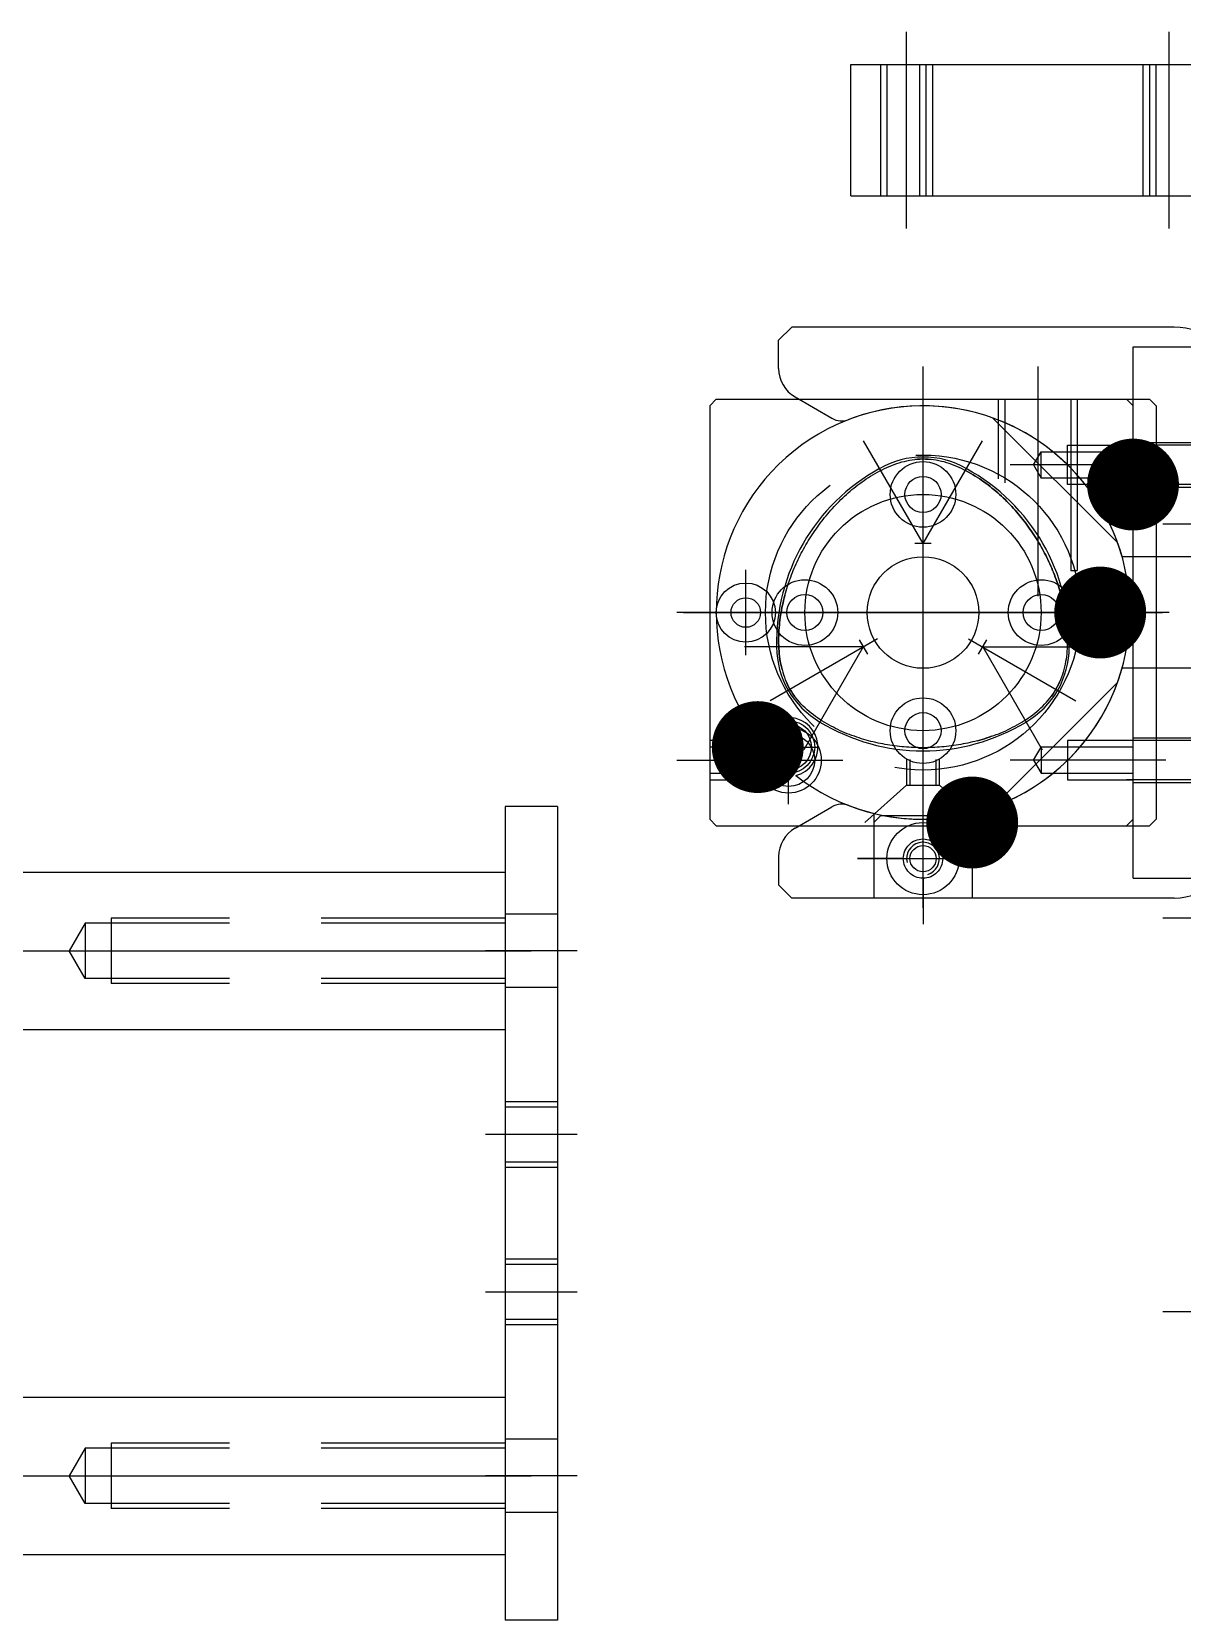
# Model space of a CAD drawing. Extents: x -1051 to 4465, y -5109 to -1481.
# Drawn here: x 646.6 to 821.9, y -3666.8 to -3424.7 of the extents above; entities that cross this region are included whole.
import ezdxf

# ---------------------------------------------------------------- set-up
doc = ezdxf.new("R2010")
doc.units = 0
doc.header["$LTSCALE"] = 14
doc.header["$MEASUREMENT"] = 0
for name, pattern in [('CENTER', [22, 20, -1, 0, -1]), ('CENTER3', [7, 4, -1, 1, -1]), ('DASHED', [4, 3, -1]), ('DASHED2', [3, 2, -1])]:
    doc.linetypes.add(name, pattern=pattern)
doc.layers.get('0').update_dxf_attribs({"color": 241, "linetype": 'CONTINUOUS'})
for name, color, linetype in [('081082', 9, 'CONTINUOUS'), ('081084', 4, 'CONTINUOUS'), ('334004', 5, 'CONTINUOUS'), ('44006', 8, 'CONTINUOUS'), ('54064A', 8, 'CONTINUOUS'), ('FB-P-27', 9, 'CONTINUOUS'), ('MJ05A-16X16', 7, 'CONTINUOUS'), ('ML05-A6', 7, 'CONTINUOUS'), ('MP02-7X45', 7, 'CONTINUOUS')]:
    doc.layers.add(name, color=color, linetype=linetype)
doc.styles.get("Standard").update_dxf_attribs({"font": 'romans.shx', "bigfont": 'chineset.shx'})

# ---------------------------------------------------------------- blocks, each defined once
blk = doc.blocks.new('PARTREF')
at = {"const_width": 0.5}
blk.add_lwpolyline([(-0.25, 0, 1), (0.25, 0, 1)], format="xyb", close=True, dxfattribs=at)
at = {"color": 2, "flags": 1}
for tag, p in [('TAG15', (5.594, -4.742)), ('TAG5', (-16.086, -4.95)), ('TAG10', (-5.651, -4.998)), ('TAG14', (5.594, -8.742)), ('TAG4', (-16.086, -8.95)), ('TAG9', (-5.651, -8.998)), ('TAG13', (5.594, -12.742)), ('TAG3', (-16.086, -12.95)), ('TAG8', (-5.651, -12.998)), ('TAG12', (5.594, -16.742)), ('TAG2', (-16.086, -16.95)), ('TAG7', (-5.651, -16.998)), ('TAG11', (5.594, -20.742)), ('TAG1', (-16.086, -20.95)), ('TAG6', (-5.651, -20.998))]:
    blk.add_attdef(tag, p, '', height=2.5, dxfattribs=at)

msp = doc.modelspace()

# ---------------------------------------------------------------- linework, layer by layer
at = {"layer": '081082', "linetype": 'CENTER'}
for p, q in [((782.36, -3550.7), (782.36, -3475.7)), ((782.36, -3505.2), (782.36, -3486.34)), ((783.61, -3502.7), (781.11, -3502.7)), ((755.36, -3519.7), (755.36, -3506.7)), ((809.36, -3519.7), (809.36, -3506.7)), ((819.86, -3513.2), (744.86, -3513.2)), ((775.43, -3517.2), (759.09, -3526.63)), ((772.64, -3517.37), (773.89, -3519.53)), ((791.45, -3518.45), (809.55, -3518.45)), ((791.45, -3518.45), (800.5, -3534.13))]:
    msp.add_line(p, q, dxfattribs=at)
at = {"layer": '081082', "linetype": 'CONTINUOUS'}
for p, q in [((782.36, -3502.7), (773.31, -3487.03)), ((782.36, -3502.7), (791.41, -3487.03)), ((773.26, -3518.45), (755.16, -3518.45)), ((773.26, -3518.45), (764.21, -3534.13)), ((789.28, -3517.2), (805.62, -3526.63)), ((790.82, -3519.53), (792.07, -3517.37))]:
    msp.add_line(p, q, dxfattribs=at)
for centre, radius in [((755.36, -3513.2), 4.5), ((809.36, -3513.2), 4.5), ((755.36, -3513.2), 2.25), ((809.36, -3513.2), 2.25)]:
    msp.add_circle(centre, radius, dxfattribs=at)
for centre, radius, start, end in [((782.36, -3513.2), 31.5, 232.0877, 217.9123), ((782.36, -3502.7), 13.2, 60, 120), ((790.25, -3517.76), 30.2, 118.6821, 181.3148), ((774.46, -3517.76), 30.2, 358.6821, 61.3148), ((773.26, -3518.45), 13.2, 180, 240), ((791.45, -3518.45), 13.2, 300, 0), ((761.86, -3533.7), 4.5, 284.7363, 165.2637), ((782.36, -3504.08), 30.2, 238.6821, 301.3148)]:
    msp.add_arc(centre, radius, start, end, dxfattribs=at)
at = {"layer": '081084', "linetype": 'CENTER'}
for p, q in [((761.86, -3538.37), (761.86, -3529.03)), ((757.18, -3533.7), (766.53, -3533.7))]:
    msp.add_line(p, q, dxfattribs=at)
at = {"layer": '081084', "linetype": 'CONTINUOUS'}
for radius in [4, 3.5]:
    msp.add_circle((761.86, -3533.7), radius, dxfattribs=at)
at = {"layer": '334004', "linetype": 'CONTINUOUS'}
for p, q in [((762.36, -3469.7), (760.36, -3471.7)), ((820.63, -3469.7), (762.36, -3469.7)), ((760.36, -3476.02), (760.36, -3471.7)), ((762.86, -3480.35), (768.48, -3483.59)), ((812, -3502.54), (793.02, -3483.56)), ((910.36, -3504.7), (812.69, -3504.7)), ((910.36, -3521.7), (812.69, -3521.7)), ((812, -3523.87), (793.02, -3542.84)), ((782.36, -3547.7), (782.36, -3540.7)), ((762.86, -3546.06), (768.48, -3542.81)), ((760.36, -3550.39), (760.36, -3554.7)), ((772.36, -3550.7), (792.36, -3550.7)), ((779.36, -3550.7), (772.36, -3550.7)), ((780.86, -3550.7), (783.86, -3550.7)), ((782.36, -3552.2), (782.36, -3549.2)), ((785.36, -3550.7), (792.36, -3550.7)), ((762.36, -3556.7), (760.36, -3554.7)), ((782.36, -3553.7), (782.36, -3560.7)), ((820.63, -3556.7), (762.36, -3556.7))]:
    msp.add_line(p, q, dxfattribs=at)
at = {"layer": '334004', "linetype": 'DASHED'}
for p, q in [((774.86, -3543.8), (774.86, -3556.7)), ((789.86, -3543.8), (789.86, -3556.7))]:
    msp.add_line(p, q, dxfattribs=at)
at = {"layer": '334004', "linetype": 'CONTINUOUS'}
msp.add_circle((782.36, -3550.7), 2, dxfattribs=at)
msp.add_circle((782.36, -3550.7), 2, dxfattribs=at)
for centre, radius, start, end in [((820.63, -3478.7), 9, 45, 90), ((765.36, -3476.02), 5, 180, 240), ((782.36, -3513.2), 31.5, 15.6548, 111.0173), ((769.98, -3481), 3, 240, 291.0173), ((782.36, -3513.2), 31.5, 248.9827, 344.3452), ((769.98, -3545.41), 3, 68.9827, 120), ((765.36, -3550.39), 5, 120, 180), ((782.36, -3550.7), 2.5, 286.8685, 193.4699), ((820.63, -3547.7), 9, 270, 315)]:
    msp.add_arc(centre, radius, start, end, dxfattribs=at)
at = {"layer": '44006', "linetype": 'CONTINUOUS'}
for p, q in [((814.36, -3553.7), (814.36, -3472.7)), ((814.36, -3472.7), (843.86, -3472.7)), ((823.36, -3487.7), (813.36, -3487.7)), ((814.36, -3487.3), (823.36, -3487.3)), ((823.36, -3493.7), (813.36, -3493.7)), ((814.36, -3494.1), (823.36, -3494.1)), ((823.36, -3532.7), (813.36, -3532.7)), ((814.36, -3532.3), (823.36, -3532.3)), ((823.36, -3538.7), (813.36, -3538.7)), ((814.36, -3539.1), (823.36, -3539.1)), ((814.36, -3553.7), (843.86, -3553.7)), ((818.91, -3619.7), (857.5, -3619.7))]:
    msp.add_line(p, q, dxfattribs=at)
at = {"layer": '44006', "linetype": 'CENTER'}
for p, q in [((818.91, -3499.7), (857.5, -3499.7)), ((818.91, -3559.7), (857.5, -3559.7))]:
    msp.add_line(p, q, dxfattribs=at)
at = {"layer": '54064A', "linetype": 'CENTER'}
for p, q in [((782.36, -3550.7), (782.36, -3475.7)), ((819.36, -3490.7), (795.64, -3490.7)), ((745.86, -3513.2), (818.86, -3513.2)), ((761.86, -3542.42), (761.86, -3528.98))]:
    msp.add_line(p, q, dxfattribs=at)
at = {"layer": '54064A', "linetype": 'CONTINUOUS'}
for p, q in [((799.86, -3475.7), (799.86, -3510.7)), ((782.36, -3549.7), (782.36, -3476.7)), ((749.86, -3481.7), (750.86, -3480.7)), ((749.86, -3481.7), (749.86, -3544.7)), ((750.86, -3480.7), (816.86, -3480.7)), ((794.86, -3493.42), (794.86, -3480.7)), ((805.86, -3480.7), (805.86, -3506.77)), ((813.36, -3480.7), (814.36, -3481.7)), ((814.36, -3544.7), (814.36, -3481.7)), ((816.86, -3480.7), (817.86, -3481.7)), ((817.86, -3481.7), (817.86, -3544.7)), ((804.36, -3487.7), (814.36, -3487.7)), ((799.2, -3490.7), (800.36, -3488.7)), ((799.2, -3490.7), (800.36, -3492.7)), ((814.36, -3493.7), (804.36, -3493.7)), ((795.39, -3496.52), (795.12, -3496.26)), ((795.64, -3496.79), (795.39, -3496.52)), ((795.9, -3497.06), (795.64, -3496.79)), ((796.15, -3497.33), (795.9, -3497.06)), ((796.39, -3497.61), (796.15, -3497.33)), ((796.64, -3497.89), (796.39, -3497.61)), ((796.88, -3498.17), (796.64, -3497.89)), ((797.11, -3498.45), (796.88, -3498.17)), ((796.88, -3498.17), (797.11, -3498.45)), ((796.88, -3498.17), (797.11, -3498.45)), ((797.34, -3498.73), (797.11, -3498.45)), ((797.11, -3498.45), (797.34, -3498.73)), ((797.11, -3498.45), (797.34, -3498.73)), ((797.57, -3499.02), (797.34, -3498.73)), ((797.34, -3498.73), (797.57, -3499.02)), ((797.34, -3498.73), (797.57, -3499.02)), ((797.79, -3499.3), (797.57, -3499.02)), ((797.57, -3499.02), (797.79, -3499.3)), ((797.57, -3499.02), (797.79, -3499.3)), ((798.01, -3499.59), (797.79, -3499.3)), ((797.79, -3499.3), (798.01, -3499.59)), ((797.79, -3499.3), (798.01, -3499.59)), ((798.23, -3499.88), (798.01, -3499.59)), ((798.01, -3499.59), (798.23, -3499.88)), ((798.01, -3499.59), (798.23, -3499.88)), ((798.44, -3500.18), (798.23, -3499.88)), ((798.23, -3499.88), (798.44, -3500.18)), ((798.23, -3499.88), (798.44, -3500.18)), ((798.65, -3500.47), (798.44, -3500.18)), ((798.44, -3500.18), (798.65, -3500.47)), ((798.44, -3500.18), (798.65, -3500.47)), ((798.85, -3500.77), (798.65, -3500.47)), ((798.65, -3500.47), (798.85, -3500.77)), ((798.65, -3500.47), (798.85, -3500.77)), ((799.06, -3501.07), (798.85, -3500.77)), ((798.85, -3500.77), (799.06, -3501.07)), ((798.85, -3500.77), (799.06, -3501.07)), ((799.25, -3501.37), (799.06, -3501.07)), ((799.06, -3501.07), (799.25, -3501.37)), ((799.06, -3501.07), (799.25, -3501.37)), ((799.45, -3501.67), (799.25, -3501.37)), ((799.25, -3501.37), (799.45, -3501.67)), ((799.25, -3501.37), (799.45, -3501.67)), ((799.64, -3501.98), (799.45, -3501.67)), ((799.45, -3501.67), (799.64, -3501.98)), ((799.45, -3501.67), (799.64, -3501.98)), ((799.83, -3502.28), (799.64, -3501.98)), ((799.64, -3501.98), (799.83, -3502.28)), ((799.64, -3501.98), (799.83, -3502.28)), ((800.01, -3502.59), (799.83, -3502.28)), ((799.83, -3502.28), (800.01, -3502.59)), ((799.83, -3502.28), (800.01, -3502.59)), ((800.2, -3502.9), (800.01, -3502.59)), ((800.01, -3502.59), (800.2, -3502.9)), ((800.01, -3502.59), (800.2, -3502.9)), ((800.37, -3503.21), (800.2, -3502.9)), ((800.2, -3502.9), (800.37, -3503.21)), ((800.2, -3502.9), (800.37, -3503.21)), ((800.55, -3503.53), (800.37, -3503.21)), ((800.37, -3503.21), (800.55, -3503.53)), ((800.37, -3503.21), (800.55, -3503.53)), ((800.72, -3503.84), (800.55, -3503.53)), ((800.55, -3503.53), (800.72, -3503.84)), ((800.55, -3503.53), (800.72, -3503.84)), ((800.89, -3504.16), (800.72, -3503.84)), ((800.72, -3503.84), (800.89, -3504.16)), ((800.72, -3503.84), (800.89, -3504.16)), ((801.05, -3504.48), (800.89, -3504.16)), ((800.89, -3504.16), (801.05, -3504.48)), ((800.89, -3504.16), (801.05, -3504.48)), ((801.21, -3504.81), (801.05, -3504.48)), ((801.05, -3504.48), (801.21, -3504.81)), ((801.05, -3504.48), (801.21, -3504.81)), ((801.37, -3505.13), (801.21, -3504.81)), ((801.21, -3504.81), (801.37, -3505.13)), ((801.21, -3504.81), (801.37, -3505.13)), ((801.53, -3505.46), (801.37, -3505.13)), ((801.37, -3505.13), (801.53, -3505.46)), ((801.37, -3505.13), (801.53, -3505.46)), ((801.68, -3505.78), (801.53, -3505.46)), ((801.53, -3505.46), (801.68, -3505.78)), ((801.53, -3505.46), (801.68, -3505.78)), ((801.82, -3506.12), (801.68, -3505.78)), ((801.68, -3505.78), (801.82, -3506.12)), ((801.68, -3505.78), (801.82, -3506.12)), ((801.97, -3506.45), (801.82, -3506.12)), ((801.82, -3506.12), (801.97, -3506.45)), ((801.82, -3506.12), (801.97, -3506.45)), ((802.11, -3506.78), (801.97, -3506.45)), ((801.97, -3506.45), (802.11, -3506.78)), ((801.97, -3506.45), (802.11, -3506.78)), ((802.11, -3506.78), (802.25, -3507.12)), ((802.11, -3506.78), (802.25, -3507.12)), ((802.38, -3507.46), (802.25, -3507.12)), ((802.25, -3507.12), (802.38, -3507.46)), ((804.86, -3506.77), (805.86, -3506.77)), ((802.51, -3507.8), (802.38, -3507.46)), ((802.38, -3507.46), (802.51, -3507.8)), ((802.64, -3508.14), (802.51, -3507.8)), ((802.51, -3507.8), (802.64, -3508.14)), ((802.64, -3508.14), (802.76, -3508.49)), ((802.76, -3508.49), (802.88, -3508.84)), ((802.88, -3508.84), (802.99, -3509.19)), ((802.99, -3509.19), (803.1, -3509.54)), ((803.1, -3509.54), (803.21, -3509.9)), ((803.21, -3509.9), (803.31, -3510.26)), ((803.31, -3510.26), (803.41, -3510.62)), ((819.86, -3513.2), (744.86, -3513.2)), ((803.92, -3512.83), (803.98, -3513.2)), ((804.29, -3519.08), (804.25, -3519.48)), ((804.32, -3518.68), (804.29, -3519.08)), ((804.34, -3518.28), (804.32, -3518.68)), ((804.09, -3520.68), (804.01, -3521.08)), ((804.15, -3520.28), (804.09, -3520.68)), ((804.21, -3519.88), (804.15, -3520.28)), ((804.25, -3519.48), (804.21, -3519.88)), ((761.71, -3524.18), (761.54, -3523.81)), ((761.89, -3524.54), (761.71, -3524.18)), ((803, -3524.18), (802.82, -3524.54)), ((803.17, -3523.81), (803, -3524.18)), ((803.33, -3523.43), (803.17, -3523.81)), ((803.47, -3523.05), (803.33, -3523.43)), ((803.6, -3522.66), (803.47, -3523.05)), ((803.72, -3522.27), (803.6, -3522.66)), ((803.83, -3521.88), (803.72, -3522.27)), ((762.09, -3524.9), (761.89, -3524.54)), ((762.3, -3525.25), (762.09, -3524.9)), ((762.53, -3525.59), (762.3, -3525.25)), ((762.76, -3525.93), (762.53, -3525.59)), ((763.01, -3526.25), (762.76, -3525.93)), ((763.27, -3526.57), (763.01, -3526.25)), ((763.54, -3526.87), (763.27, -3526.57)), ((802.19, -3525.59), (801.95, -3525.93)), ((802.41, -3525.25), (802.19, -3525.59)), ((802.62, -3524.9), (802.41, -3525.25)), ((802.82, -3524.54), (802.62, -3524.9)), ((763.82, -3527.17), (763.54, -3526.87)), ((764.1, -3527.46), (763.82, -3527.17)), ((764.4, -3527.74), (764.1, -3527.46)), ((764.7, -3528.02), (764.4, -3527.74)), ((765.01, -3528.28), (764.7, -3528.02)), ((765.32, -3528.54), (765.01, -3528.28)), ((765.65, -3528.78), (765.32, -3528.54)), ((765.97, -3529.02), (765.65, -3528.78)), ((766.3, -3529.26), (765.97, -3529.02)), ((766.63, -3529.48), (766.3, -3529.26)), ((766.97, -3529.7), (766.63, -3529.48)), ((774.43, -3532.83), (774.07, -3532.73)), ((774.79, -3532.91), (774.43, -3532.83)), ((775.15, -3533), (774.79, -3532.91)), ((775.51, -3533.08), (775.15, -3533)), ((775.87, -3533.16), (775.51, -3533.08)), ((776.23, -3533.23), (775.87, -3533.16)), ((776.59, -3533.29), (776.23, -3533.23)), ((776.96, -3533.36), (776.59, -3533.29)), ((777.32, -3533.41), (776.96, -3533.36)), ((777.68, -3533.47), (777.32, -3533.41)), ((778.04, -3533.52), (777.68, -3533.47)), ((778.04, -3533.52), (777.68, -3533.47)), ((778.4, -3533.56), (778.04, -3533.52)), ((778.4, -3533.56), (778.04, -3533.52)), ((778.76, -3533.61), (778.4, -3533.56)), ((778.76, -3533.61), (778.4, -3533.56)), ((779.12, -3533.64), (778.76, -3533.61)), ((779.12, -3533.64), (778.76, -3533.61)), ((779.48, -3533.68), (779.12, -3533.64)), ((779.48, -3533.68), (779.12, -3533.64)), ((779.84, -3533.71), (779.48, -3533.68)), ((779.84, -3533.71), (779.48, -3533.68)), ((780.2, -3533.73), (779.84, -3533.71)), ((780.2, -3533.73), (779.84, -3533.71)), ((780.56, -3533.75), (780.2, -3533.73)), ((780.56, -3533.75), (780.2, -3533.73)), ((780.92, -3533.77), (780.56, -3533.75)), ((780.92, -3533.77), (780.56, -3533.75)), ((781.28, -3533.78), (780.92, -3533.77)), ((781.28, -3533.78), (780.92, -3533.77)), ((781.64, -3533.79), (781.28, -3533.78)), ((781.64, -3533.79), (781.28, -3533.78)), ((782, -3533.8), (781.64, -3533.79)), ((782, -3533.8), (781.64, -3533.79)), ((782.36, -3533.8), (782, -3533.8)), ((782.36, -3533.8), (782, -3533.8)), ((782.72, -3533.8), (782.36, -3533.8)), ((782.72, -3533.8), (782.36, -3533.8)), ((783.07, -3533.79), (782.72, -3533.8)), ((783.07, -3533.79), (782.72, -3533.8)), ((783.43, -3533.78), (783.07, -3533.79)), ((783.43, -3533.78), (783.07, -3533.79)), ((783.79, -3533.77), (783.43, -3533.78)), ((783.79, -3533.77), (783.43, -3533.78)), ((784.15, -3533.75), (783.79, -3533.77)), ((784.15, -3533.75), (783.79, -3533.77)), ((784.51, -3533.73), (784.15, -3533.75)), ((784.51, -3533.73), (784.15, -3533.75)), ((784.87, -3533.71), (784.51, -3533.73)), ((784.87, -3533.71), (784.51, -3533.73)), ((785.23, -3533.68), (784.87, -3533.71)), ((785.23, -3533.68), (784.87, -3533.71)), ((785.59, -3533.64), (785.23, -3533.68)), ((785.59, -3533.64), (785.23, -3533.68)), ((785.95, -3533.61), (785.59, -3533.64)), ((785.95, -3533.61), (785.59, -3533.64)), ((786.31, -3533.56), (785.95, -3533.61)), ((786.31, -3533.56), (785.95, -3533.61)), ((786.67, -3533.52), (786.31, -3533.56)), ((786.67, -3533.52), (786.31, -3533.56)), ((787.03, -3533.47), (786.67, -3533.52)), ((787.03, -3533.47), (786.67, -3533.52)), ((787.4, -3533.41), (787.03, -3533.47)), ((787.4, -3533.41), (787.03, -3533.47)), ((787.76, -3533.36), (787.4, -3533.41)), ((787.76, -3533.36), (787.4, -3533.41)), ((788.12, -3533.29), (787.76, -3533.36)), ((788.12, -3533.29), (787.76, -3533.36)), ((814.36, -3532.7), (804.36, -3532.7)), ((804.36, -3532.7), (804.36, -3538.7)), ((744.86, -3535.7), (770.16, -3535.7)), ((779.86, -3535.56), (779.86, -3539.52)), ((784.86, -3539.52), (784.86, -3535.56)), ((819.36, -3535.7), (795.64, -3535.7)), ((749.86, -3538.7), (759.21, -3538.7)), ((804.36, -3538.7), (814.36, -3538.7)), ((779.86, -3539.52), (773.48, -3545.2)), ((784.86, -3539.52), (791.24, -3545.2)), ((750.86, -3545.7), (749.86, -3544.7)), ((750.86, -3545.7), (816.86, -3545.7)), ((813.36, -3545.7), (814.36, -3544.7)), ((817.86, -3544.7), (816.86, -3545.7))]:
    msp.add_line(p, q, dxfattribs=at)
at = {"layer": '54064A', "linetype": 'DASHED'}
for p, q in [((793.86, -3492.82), (793.86, -3480.7)), ((804.86, -3480.7), (804.86, -3506.77)), ((804.36, -3493.7), (804.36, -3487.7)), ((800.36, -3488.7), (814.36, -3488.7)), ((800.36, -3492.7), (800.36, -3488.7)), ((814.36, -3492.7), (800.36, -3492.7)), ((759.21, -3532.7), (749.86, -3532.7)), ((758.39, -3533.7), (749.86, -3533.7)), ((799.2, -3535.7), (800.36, -3533.7)), ((814.36, -3533.7), (800.36, -3533.7)), ((800.36, -3533.7), (800.36, -3537.7)), ((780.36, -3535.61), (780.36, -3539.52)), ((784.36, -3539.52), (784.36, -3535.61)), ((799.2, -3535.7), (800.36, -3537.7)), ((749.86, -3537.7), (758.39, -3537.7)), ((800.36, -3537.7), (814.36, -3537.7)), ((779.86, -3539.52), (784.86, -3539.52))]:
    msp.add_line(p, q, dxfattribs=at)
at = {"layer": '54064A', "linetype": 'CONTINUOUS'}
for points in [[(760.88, -3521.88), (760.78, -3521.48), (760.7, -3521.08), (760.62, -3520.68), (760.56, -3520.28), (760.51, -3519.88), (760.46, -3519.48), (760.42, -3519.08), (760.39, -3518.68), (760.37, -3518.28), (760.36, -3517.88), (760.36, -3517.48), (760.36, -3517.08), (760.37, -3516.68), (760.38, -3516.29), (760.41, -3515.9), (760.43, -3515.51), (760.47, -3515.12), (760.51, -3514.73), (760.56, -3514.34), (760.61, -3513.96), (760.66, -3513.58), (760.73, -3513.2), (760.79, -3512.83), (760.87, -3512.45), (760.94, -3512.08), (761.03, -3511.71), (761.11, -3511.34), (761.2, -3510.98), (761.3, -3510.62), (761.4, -3510.26), (761.5, -3509.9), (761.61, -3509.54), (761.72, -3509.19), (761.83, -3508.84), (761.95, -3508.49), (762.07, -3508.14), (762.2, -3507.8), (762.33, -3507.46), (762.46, -3507.12), (762.6, -3506.78), (762.74, -3506.45), (762.89, -3506.12), (763.03, -3505.78), (763.19, -3505.46), (763.34, -3505.13), (763.5, -3504.81), (763.66, -3504.48), (763.82, -3504.16), (763.99, -3503.84), (764.16, -3503.53), (764.34, -3503.21), (764.52, -3502.9), (764.7, -3502.59), (764.88, -3502.28), (765.07, -3501.98), (765.26, -3501.67), (765.46, -3501.37), (765.66, -3501.07), (765.86, -3500.77), (766.06, -3500.47), (766.27, -3500.18), (766.48, -3499.88), (766.7, -3499.59), (766.92, -3499.3), (767.14, -3499.02), (767.37, -3498.73), (767.6, -3498.45), (767.84, -3498.17), (768.07, -3497.89), (768.32, -3497.61), (768.56, -3497.33), (768.81, -3497.06), (769.07, -3496.79), (769.33, -3496.52), (769.59, -3496.26), (769.85, -3495.99), (770.12, -3495.73), (770.4, -3495.47), (770.68, -3495.22), (770.96, -3494.97), (771.25, -3494.72), (771.54, -3494.47), (771.84, -3494.23), (772.14, -3493.99), (772.45, -3493.75), (772.76, -3493.52), (773.07, -3493.29), (773.39, -3493.06), (773.71, -3492.84), (774.04, -3492.63), (774.38, -3492.42), (774.72, -3492.21), (775.06, -3492.01), (775.41, -3491.82), (775.76, -3491.63), (776.12, -3491.44), (776.48, -3491.27), (776.84, -3491.1), (777.22, -3490.94), (777.59, -3490.79), (777.97, -3490.64), (778.35, -3490.51), (778.74, -3490.38), (779.13, -3490.26), (779.53, -3490.16), (779.92, -3490.07), (780.32, -3489.99), (780.73, -3489.92), (781.13, -3489.87)], [(788.95, -3491.63), (789.3, -3491.82), (789.65, -3492.01), (790, -3492.21), (790.33, -3492.42), (790.67, -3492.63), (791, -3492.84), (791.32, -3493.06), (791.64, -3493.29), (791.96, -3493.52), (792.27, -3493.75), (792.57, -3493.99), (792.87, -3494.23), (793.17, -3494.47), (793.46, -3494.72), (793.75, -3494.97), (794.03, -3495.22), (794.31, -3495.47), (794.59, -3495.73), (794.86, -3495.99), (795.12, -3496.26), (794.86, -3495.99), (794.59, -3495.73), (794.31, -3495.47), (794.03, -3495.22), (793.75, -3494.97), (793.46, -3494.72), (793.17, -3494.47), (792.87, -3494.23), (792.57, -3493.99), (792.27, -3493.75), (791.96, -3493.52), (791.64, -3493.29), (791.32, -3493.06), (791, -3492.84), (790.67, -3492.63), (790.33, -3492.42), (790, -3492.21), (789.65, -3492.01), (789.3, -3491.82), (788.95, -3491.63), (788.59, -3491.44), (788.23, -3491.27), (787.87, -3491.1), (787.5, -3490.94), (787.12, -3490.79), (786.74, -3490.64), (786.36, -3490.51), (785.97, -3490.38), (785.58, -3490.26), (785.18, -3490.16), (784.79, -3490.07), (784.39, -3489.99), (783.98, -3489.92), (783.58, -3489.87), (783.17, -3489.83), (782.76, -3489.81), (782.36, -3489.8), (781.95, -3489.81), (781.54, -3489.83), (781.13, -3489.87), (781.54, -3489.83), (781.95, -3489.81), (782.36, -3489.8), (782.76, -3489.81), (783.17, -3489.83), (783.58, -3489.87)], [(793.46, -3494.72), (793.75, -3494.97), (794.03, -3495.22), (794.31, -3495.47), (794.59, -3495.73), (794.86, -3495.99), (795.12, -3496.26), (795.39, -3496.52), (795.64, -3496.79), (795.9, -3497.06), (796.15, -3497.33), (796.39, -3497.61), (796.64, -3497.89), (796.88, -3498.17)], [(793.46, -3494.72), (793.75, -3494.97), (794.03, -3495.22), (794.31, -3495.47), (794.59, -3495.73), (794.86, -3495.99), (795.12, -3496.26), (795.39, -3496.52), (795.64, -3496.79), (795.9, -3497.06), (796.15, -3497.33), (796.39, -3497.61), (796.64, -3497.89), (796.88, -3498.17)], [(803.92, -3512.83), (803.84, -3512.45), (803.77, -3512.08), (803.69, -3511.71), (803.6, -3511.34), (803.51, -3510.98), (803.41, -3510.62), (803.31, -3510.26), (803.21, -3509.9), (803.1, -3509.54), (802.99, -3509.19), (802.88, -3508.84), (802.76, -3508.49), (802.64, -3508.14)], [(761.03, -3511.71), (760.94, -3512.08), (760.87, -3512.45), (760.79, -3512.83), (760.73, -3513.2), (760.66, -3513.58), (760.61, -3513.96), (760.56, -3514.34), (760.51, -3514.73), (760.47, -3515.12), (760.43, -3515.51), (760.41, -3515.9), (760.38, -3516.29), (760.37, -3516.68), (760.36, -3517.08), (760.36, -3517.48), (760.36, -3517.88), (760.37, -3518.28)], [(761.3, -3510.62), (761.2, -3510.98), (761.11, -3511.34), (761.03, -3511.71)], [(803.41, -3510.62), (803.51, -3510.98), (803.6, -3511.34), (803.69, -3511.71)], [(803.69, -3511.71), (803.77, -3512.08), (803.84, -3512.45), (803.92, -3512.83), (803.98, -3513.2), (804.05, -3513.58), (804.1, -3513.96), (804.16, -3514.34), (804.2, -3514.73), (804.24, -3515.12), (804.28, -3515.51), (804.31, -3515.9), (804.33, -3516.29), (804.34, -3516.68), (804.35, -3517.08), (804.36, -3517.48), (804.35, -3517.88), (804.34, -3518.28)], [(803.69, -3511.71), (803.77, -3512.08), (803.84, -3512.45), (803.92, -3512.83), (803.98, -3513.2), (804.05, -3513.58), (804.1, -3513.96), (804.16, -3514.34), (804.2, -3514.73), (804.24, -3515.12), (804.28, -3515.51), (804.31, -3515.9), (804.33, -3516.29), (804.34, -3516.68), (804.35, -3517.08), (804.36, -3517.48), (804.35, -3517.88), (804.34, -3518.28)], [(803.98, -3513.2), (804.05, -3513.58), (804.1, -3513.96), (804.16, -3514.34), (804.2, -3514.73), (804.24, -3515.12), (804.28, -3515.51), (804.31, -3515.9), (804.33, -3516.29), (804.34, -3516.68), (804.35, -3517.08), (804.36, -3517.48), (804.35, -3517.88), (804.34, -3518.28), (804.32, -3518.68), (804.29, -3519.08), (804.25, -3519.48), (804.21, -3519.88), (804.15, -3520.28), (804.09, -3520.68), (804.01, -3521.08), (803.93, -3521.48), (803.83, -3521.88)], [(760.37, -3518.28), (760.39, -3518.68), (760.42, -3519.08), (760.46, -3519.48), (760.51, -3519.88), (760.56, -3520.28), (760.62, -3520.68), (760.7, -3521.08), (760.78, -3521.48), (760.88, -3521.88), (760.99, -3522.27), (761.11, -3522.66), (761.24, -3523.05), (761.38, -3523.43), (761.54, -3523.81), (761.71, -3524.18), (761.89, -3524.54), (762.09, -3524.9), (762.3, -3525.25), (762.53, -3525.59), (762.76, -3525.93)], [(797.74, -3529.7), (798.08, -3529.48), (798.41, -3529.26), (798.74, -3529.02), (799.07, -3528.78), (799.39, -3528.54), (799.7, -3528.28), (800.01, -3528.02), (800.31, -3527.74), (800.61, -3527.46), (800.89, -3527.17), (801.17, -3526.87), (801.44, -3526.57), (801.7, -3526.25), (801.95, -3525.93), (802.19, -3525.59), (802.41, -3525.25), (802.62, -3524.9), (802.82, -3524.54), (803, -3524.18), (803.17, -3523.81)], [(772.98, -3532.42), (772.62, -3532.31), (772.26, -3532.19), (771.9, -3532.06), (771.54, -3531.93), (771.18, -3531.8), (770.82, -3531.66), (770.47, -3531.51), (770.11, -3531.36), (769.75, -3531.2), (769.4, -3531.03), (769.05, -3530.86), (768.7, -3530.69), (768.35, -3530.5), (768, -3530.31), (767.65, -3530.12), (767.31, -3529.91), (766.97, -3529.7)], [(772.98, -3532.42), (772.62, -3532.31), (772.26, -3532.19), (771.9, -3532.06), (771.54, -3531.93), (771.18, -3531.8), (770.82, -3531.66), (770.47, -3531.51), (770.11, -3531.36), (769.75, -3531.2), (769.4, -3531.03), (769.05, -3530.86), (768.7, -3530.69), (768.35, -3530.5), (768, -3530.31), (767.65, -3530.12), (767.31, -3529.91), (766.97, -3529.7)], [(791.73, -3532.42), (792.09, -3532.31), (792.45, -3532.19), (792.81, -3532.06), (793.17, -3531.93), (793.53, -3531.8), (793.89, -3531.66), (794.24, -3531.51), (794.6, -3531.36), (794.96, -3531.2), (795.31, -3531.03), (795.66, -3530.86), (796.02, -3530.69), (796.37, -3530.5), (796.71, -3530.31), (797.06, -3530.12), (797.4, -3529.91), (797.74, -3529.7)], [(791.73, -3532.42), (792.09, -3532.31), (792.45, -3532.19), (792.81, -3532.06), (793.17, -3531.93), (793.53, -3531.8), (793.89, -3531.66), (794.24, -3531.51), (794.6, -3531.36), (794.96, -3531.2), (795.31, -3531.03), (795.66, -3530.86), (796.02, -3530.69), (796.37, -3530.5), (796.71, -3530.31), (797.06, -3530.12), (797.4, -3529.91), (797.74, -3529.7)], [(774.07, -3532.73), (773.7, -3532.63), (773.34, -3532.53), (772.98, -3532.42)], [(792.81, -3532.06), (792.45, -3532.19), (792.09, -3532.31), (791.73, -3532.42), (791.37, -3532.53), (791.01, -3532.63), (790.65, -3532.73), (790.28, -3532.83), (789.92, -3532.91), (789.56, -3533), (789.2, -3533.08), (788.84, -3533.16), (788.48, -3533.23), (788.12, -3533.29)], [(792.81, -3532.06), (792.45, -3532.19), (792.09, -3532.31), (791.73, -3532.42), (791.37, -3532.53), (791.01, -3532.63), (790.65, -3532.73), (790.28, -3532.83), (789.92, -3532.91), (789.56, -3533), (789.2, -3533.08), (788.84, -3533.16), (788.48, -3533.23), (788.12, -3533.29)], [(790.65, -3532.73), (791.01, -3532.63), (791.37, -3532.53), (791.73, -3532.42)], [(790.65, -3532.73), (791.01, -3532.63), (791.37, -3532.53), (791.73, -3532.42)]]:
    msp.add_lwpolyline(points, dxfattribs=at)
at = {"layer": '54064A', "linetype": 'DASHED'}
for centre, radius in [((782.36, -3513.2), 24), ((782.36, -3495.2), 5), ((782.36, -3531.2), 5)]:
    msp.add_circle(centre, radius, dxfattribs=at)
at = {"layer": '54064A', "linetype": 'CONTINUOUS'}
for centre, radius in [((782.36, -3495.2), 2.75), ((782.36, -3513.2), 8.5), ((764.36, -3513.2), 5), ((800.36, -3513.2), 5), ((764.36, -3513.2), 2.75), ((800.36, -3513.2), 2.75), ((782.36, -3531.2), 2.75), ((761.86, -3535.7), 5), ((761.86, -3535.7), 4)]:
    msp.add_circle(centre, radius, dxfattribs=at)
at = {"layer": '54064A', "linetype": 'CENTER'}
msp.add_circle((782.36, -3513.2), 18, dxfattribs=at)
at = {"layer": 'FB-P-27', "linetype": 'CENTER'}
msp.add_line((779.86, -3454.7), (779.86, -3424.7), dxfattribs=at)
at = {"layer": 'FB-P-27', "linetype": 'CONTINUOUS'}
for p, q in [((819.86, -3454.7), (819.86, -3424.7)), ((771.36, -3429.7), (835.36, -3429.7)), ((771.36, -3449.7), (771.36, -3429.7)), ((776.86, -3429.7), (776.86, -3449.7)), ((783.86, -3449.7), (783.86, -3429.7)), ((816.86, -3429.7), (816.86, -3449.7)), ((771.36, -3449.7), (847.36, -3449.7))]:
    msp.add_line(p, q, dxfattribs=at)
at = {"layer": 'FB-P-27', "linetype": 'DASHED'}
for p, q in [((775.86, -3429.7), (775.86, -3449.7)), ((781.86, -3449.7), (781.86, -3429.7)), ((782.86, -3449.7), (782.86, -3429.7)), ((815.86, -3429.7), (815.86, -3449.7)), ((817.86, -3449.7), (817.86, -3429.7))]:
    msp.add_line(p, q, dxfattribs=at)
at = {"layer": 'MJ05A-16X16', "linetype": 'CONTINUOUS'}
for p, q in [((726.68, -3542.75), (718.68, -3542.75)), ((718.68, -3542.75), (718.68, -3666.75)), ((726.68, -3542.75), (726.68, -3666.75)), ((726.68, -3666.75), (718.68, -3666.75))]:
    msp.add_line(p, q, dxfattribs=at)
at = {"layer": 'MJ05A-16X16', "linetype": 'DASHED2'}
for p, q in [((726.68, -3559.15), (718.68, -3559.15)), ((726.68, -3570.35), (718.68, -3570.35)), ((726.68, -3587.75), (718.68, -3587.75)), ((726.68, -3588.55), (718.68, -3588.55)), ((726.68, -3596.95), (718.68, -3596.95)), ((726.68, -3597.75), (718.68, -3597.75)), ((726.68, -3611.75), (718.68, -3611.75)), ((726.68, -3612.55), (718.68, -3612.55)), ((726.68, -3620.95), (718.68, -3620.95)), ((726.68, -3621.75), (718.68, -3621.75)), ((726.68, -3639.15), (718.68, -3639.15)), ((726.68, -3650.35), (718.68, -3650.35))]:
    msp.add_line(p, q, dxfattribs=at)
at = {"layer": 'MJ05A-16X16', "linetype": 'CENTER3'}
for p, q in [((729.68, -3564.75), (715.68, -3564.75)), ((729.68, -3592.75), (715.68, -3592.75)), ((729.68, -3616.75), (715.68, -3616.75)), ((729.68, -3644.75), (715.68, -3644.75))]:
    msp.add_line(p, q, dxfattribs=at)
at = {"layer": 'ML05-A6', "linetype": 'CONTINUOUS'}
for p, q in [((252.68, -3552.75), (718.68, -3552.75)), ((718.68, -3552.75), (718.68, -3576.75)), ((252.68, -3576.75), (718.68, -3576.75)), ((252.68, -3632.75), (718.68, -3632.75)), ((718.68, -3632.75), (718.68, -3656.75)), ((252.68, -3656.75), (718.68, -3656.75))]:
    msp.add_line(p, q, dxfattribs=at)
at = {"layer": 'ML05-A6', "linetype": 'DASHED2'}
for p, q in [((654.68, -3560.55), (652.25, -3564.75)), ((718.68, -3560.55), (654.68, -3560.55)), ((654.68, -3560.55), (654.68, -3568.95)), ((718.68, -3559.75), (658.68, -3559.75)), ((658.68, -3559.75), (658.68, -3569.75)), ((654.68, -3568.95), (652.25, -3564.75)), ((718.68, -3568.95), (654.68, -3568.95)), ((718.68, -3569.75), (658.68, -3569.75)), ((718.68, -3639.75), (658.68, -3639.75)), ((658.68, -3639.75), (658.68, -3649.75)), ((654.68, -3640.55), (652.25, -3644.75)), ((718.68, -3640.55), (654.68, -3640.55)), ((654.68, -3640.55), (654.68, -3648.95)), ((654.68, -3648.95), (652.25, -3644.75)), ((718.68, -3648.95), (654.68, -3648.95)), ((718.68, -3649.75), (658.68, -3649.75))]:
    msp.add_line(p, q, dxfattribs=at)
at = {"layer": 'ML05-A6', "linetype": 'CENTER'}
for p, q in [((248.68, -3564.75), (722.68, -3564.75)), ((248.68, -3644.75), (722.68, -3644.75))]:
    msp.add_line(p, q, dxfattribs=at)
at = {"layer": 'MP02-7X45', "linetype": 'CONTINUOUS'}
for p, q in [((782.36, -3558.2), (782.36, -3543.2)), ((775.86, -3544.2), (774.86, -3545.2)), ((774.86, -3545.2), (774.86, -3556.7)), ((788.86, -3544.2), (775.86, -3544.2)), ((789.86, -3545.2), (788.86, -3544.2)), ((789.86, -3545.2), (789.86, -3556.7)), ((789.86, -3556.7), (774.86, -3556.7))]:
    msp.add_line(p, q, dxfattribs=at)
at = {"layer": 'MP02-7X45', "linetype": 'CENTER'}
msp.add_line((774.86, -3550.7), (789.86, -3550.7), dxfattribs=at)
at = {"layer": 'MP02-7X45', "linetype": 'DASHED'}
for radius in [5.5, 3]:
    msp.add_circle((782.36, -3550.7), radius, dxfattribs=at)

# ---------------------------------------------------------------- block references
at = {"layer": '081082', "color": 7, "linetype": 'CONTINUOUS', "xscale": 14, "yscale": 14, "zscale": 14}
msp.add_blockref('PARTREF', (809.36, -3513.2), dxfattribs=at)
at = {"layer": '081084', "color": 7, "linetype": 'CONTINUOUS', "xscale": 14, "yscale": 14, "zscale": 14}
msp.add_blockref('PARTREF', (757.18, -3533.7), dxfattribs=at)
at = {"layer": '54064A', "color": 7, "linetype": 'CONTINUOUS', "xscale": 14, "yscale": 14, "zscale": 14}
msp.add_blockref('PARTREF', (814.36, -3493.7), dxfattribs=at)
at = {"layer": 'MP02-7X45', "color": 7, "linetype": 'CONTINUOUS', "xscale": 14, "yscale": 14, "zscale": 14}
msp.add_blockref('PARTREF', (789.86, -3545.2), dxfattribs=at)

doc.saveas('drawing.dxf')
